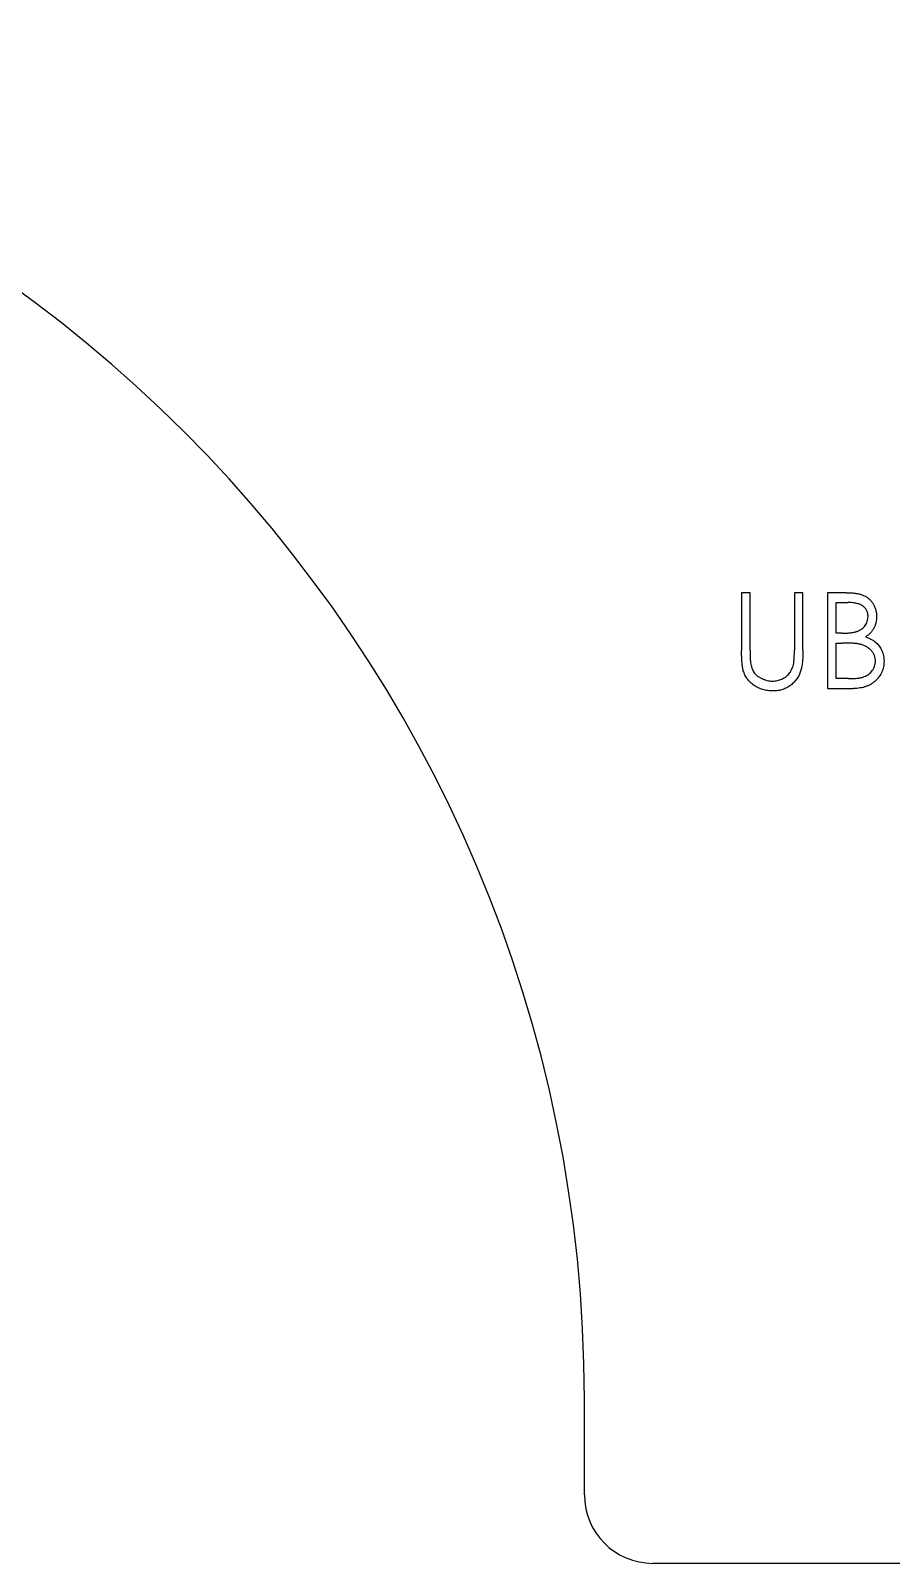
# Model space of a CAD drawing. Header units: millimetres. Extents: x -152 to 152, y -48 to 197.
# Drawn here: x -77.7 to -46.3, y -33 to 23 of the extents above; entities that cross this region are included whole.
import ezdxf

# ---------------------------------------------------------------- set-up
doc = ezdxf.new("R2010")
doc.units = ezdxf.units.MM

msp = doc.modelspace()

# ---------------------------------------------------------------- linework, layer by layer
at = {"color": 7, "linetype": 'Continuous', "lineweight": 25}
for p, q in [((-51.754, 2.465), (-51.754, 0.352)), ((-51.44, 2.465), (-51.754, 2.465)), ((-51.44, 0.368), (-51.44, 2.465)), ((-49.825, 2.465), (-49.825, 0.368)), ((-49.511, 2.465), (-49.825, 2.465)), ((-49.511, 0.352), (-49.511, 2.465)), ((-48.613, 2.465), (-48.613, -1.035)), ((-47.93, 2.465), (-48.613, 2.465)), ((-48.299, 2.106), (-47.873, 2.106)), ((-48.299, 0.985), (-48.299, 2.106)), ((-48.088, 0.985), (-48.299, 0.985)), ((-48.299, 0.626), (-48.091, 0.626)), ((-48.299, -0.676), (-48.299, 0.626)), ((-48.613, -1.035), (-47.667, -1.035)), ((-47.852, -0.676), (-48.299, -0.676)), ((-57.5, -30.5), (-57.5, -27)), ((149.5, -33), (-55, -33))]:
    msp.add_line(p, q, dxfattribs=at)
for centre, radius, start, end in [((-107.5, -27), 50, 0, 90), ((-55, -30.5), 2.5, 180, 270)]:
    msp.add_arc(centre, radius, start, end, dxfattribs=at)
for points, knots in [([(-47.93, 2.465), (-47.897, 2.465), (-47.832, 2.465), (-47.738, 2.46), (-47.65, 2.452), (-47.567, 2.441), (-47.491, 2.427), (-47.421, 2.41), (-47.356, 2.39), (-47.279, 2.359), (-47.191, 2.311), (-47.096, 2.241), (-47.014, 2.156), (-46.944, 2.059), (-46.888, 1.953), (-46.848, 1.84), (-46.822, 1.721), (-46.82, 1.639), (-46.818, 1.598)], [0, 0, 0, 0, 0.062594, 0.121323, 0.17668, 0.228365, 0.276868, 0.321879, 0.364099, 0.403356, 0.477968, 0.550535, 0.623584, 0.698175, 0.773354, 0.847281, 0.922818, 1, 1, 1, 1]), ([(-47.133, 1.592), (-47.133, 1.611), (-47.134, 1.649), (-47.143, 1.705), (-47.157, 1.757), (-47.175, 1.807), (-47.201, 1.852), (-47.232, 1.895), (-47.268, 1.934), (-47.31, 1.971), (-47.358, 2.003), (-47.412, 2.031), (-47.473, 2.054), (-47.541, 2.074), (-47.615, 2.088), (-47.695, 2.099), (-47.782, 2.105), (-47.842, 2.106), (-47.873, 2.106)], [0, 0, 0, 0, 0.057003, 0.111818, 0.164402, 0.21587, 0.266841, 0.317479, 0.369902, 0.4234, 0.479718, 0.539241, 0.602431, 0.67103, 0.744485, 0.823454, 0.90874, 1, 1, 1, 1]), ([(-48.088, 0.985), (-48.057, 0.985), (-47.998, 0.986), (-47.911, 0.988), (-47.831, 0.994), (-47.758, 1), (-47.69, 1.01), (-47.629, 1.022), (-47.574, 1.035), (-47.511, 1.057), (-47.439, 1.089), (-47.362, 1.138), (-47.294, 1.197), (-47.237, 1.265), (-47.19, 1.34), (-47.158, 1.42), (-47.136, 1.505), (-47.134, 1.562), (-47.133, 1.592)], [0, 0, 0, 0, 0.072301, 0.1397, 0.202289, 0.2606, 0.31319, 0.361739, 0.405706, 0.44554, 0.518832, 0.589778, 0.658867, 0.72843, 0.797283, 0.864815, 0.931364, 1, 1, 1, 1]), ([(-46.818, 1.598), (-46.82, 1.559), (-46.822, 1.484), (-46.842, 1.372), (-46.874, 1.267), (-46.919, 1.167), (-46.977, 1.075), (-47.046, 0.99), (-47.129, 0.916), (-47.191, 0.875), (-47.223, 0.854)], [0, 0, 0, 0, 0.130569, 0.256581, 0.380552, 0.503623, 0.625739, 0.747549, 0.871766, 1, 1, 1, 1]), ([(-47.436, 0.584), (-47.453, 0.588), (-47.49, 0.595), (-47.55, 0.603), (-47.619, 0.61), (-47.696, 0.615), (-47.783, 0.621), (-47.878, 0.623), (-47.982, 0.625), (-48.054, 0.626), (-48.091, 0.626)], [0, 0, 0, 0, 0.079306, 0.171953, 0.277057, 0.394731, 0.526177, 0.671345, 0.829285, 1, 1, 1, 1]), ([(-46.863, -0.041), (-46.864, -0.023), (-46.864, 0.014), (-46.872, 0.068), (-46.884, 0.12), (-46.9, 0.171), (-46.923, 0.219), (-46.949, 0.266), (-46.98, 0.311), (-47.028, 0.368), (-47.098, 0.434), (-47.198, 0.499), (-47.311, 0.551), (-47.394, 0.573), (-47.436, 0.584)], [0, 0, 0, 0, 0.060287, 0.119602, 0.177503, 0.235143, 0.292133, 0.350871, 0.410098, 0.470732, 0.594829, 0.722579, 0.856691, 1, 1, 1, 1]), ([(-47.223, 0.854), (-47.183, 0.838), (-47.107, 0.809), (-47.003, 0.757), (-46.912, 0.701), (-46.836, 0.64), (-46.771, 0.574), (-46.714, 0.502), (-46.665, 0.423), (-46.623, 0.339), (-46.591, 0.25), (-46.566, 0.156), (-46.552, 0.059), (-46.55, -0.008), (-46.549, -0.041)], [0, 0, 0, 0, 0.106057, 0.202914, 0.2903, 0.370223, 0.446384, 0.521397, 0.598291, 0.676142, 0.755529, 0.834887, 0.916646, 1, 1, 1, 1]), ([(-51.692, -0.386), (-51.697, -0.367), (-51.708, -0.327), (-51.72, -0.26), (-51.731, -0.183), (-51.74, -0.096), (-51.746, 0.001), (-51.751, 0.109), (-51.754, 0.227), (-51.754, 0.309), (-51.754, 0.352)], [0, 0, 0, 0, 0.0781299, 0.1694654, 0.2743353, 0.3921102, 0.5236873, 0.6683654, 0.8271319, 1, 1, 1, 1]), ([(-51.44, 0.368), (-51.44, 0.339), (-51.44, 0.282), (-51.44, 0.202), (-51.438, 0.131), (-51.437, 0.068), (-51.435, 0.015), (-51.433, -0.031), (-51.43, -0.067), (-51.428, -0.088), (-51.426, -0.097)], [0, 0, 0, 0, 0.191079, 0.362605, 0.516099, 0.650038, 0.765977, 0.862374, 0.940842, 1, 1, 1, 1]), ([(-49.511, 0.352), (-49.511, 0.313), (-49.512, 0.239), (-49.516, 0.13), (-49.523, 0.027), (-49.532, -0.071), (-49.545, -0.163), (-49.56, -0.25), (-49.578, -0.33), (-49.599, -0.406), (-49.623, -0.479), (-49.655, -0.547), (-49.69, -0.614), (-49.732, -0.678), (-49.779, -0.74), (-49.833, -0.8), (-49.891, -0.857), (-49.954, -0.911), (-50.022, -0.961), (-50.094, -1.005), (-50.169, -1.042), (-50.248, -1.072), (-50.331, -1.095), (-50.417, -1.112), (-50.506, -1.122), (-50.567, -1.124), (-50.598, -1.124)], [0, 0, 0, 0, 0.054858, 0.107059, 0.156978, 0.203992, 0.248492, 0.290483, 0.330489, 0.367886, 0.403858, 0.440009, 0.476295, 0.512792, 0.550485, 0.588381, 0.627645, 0.667979, 0.708433, 0.748602, 0.789088, 0.829461, 0.870371, 0.912214, 0.955547, 1, 1, 1, 1]), ([(-49.861, -0.175), (-49.858, -0.163), (-49.851, -0.135), (-49.845, -0.089), (-49.838, -0.034), (-49.834, 0.03), (-49.829, 0.102), (-49.827, 0.183), (-49.825, 0.273), (-49.825, 0.336), (-49.825, 0.368)], [0, 0, 0, 0, 0.069835, 0.155621, 0.257802, 0.373811, 0.506402, 0.655564, 0.820079, 1, 1, 1, 1]), ([(-50.598, -1.124), (-50.632, -1.124), (-50.698, -1.122), (-50.795, -1.113), (-50.889, -1.097), (-50.979, -1.075), (-51.065, -1.046), (-51.148, -1.012), (-51.226, -0.97), (-51.301, -0.924), (-51.371, -0.871), (-51.435, -0.814), (-51.494, -0.753), (-51.546, -0.688), (-51.592, -0.618), (-51.631, -0.545), (-51.665, -0.467), (-51.683, -0.413), (-51.692, -0.386)], [0, 0, 0, 0, 0.0711745, 0.1396441, 0.2063172, 0.2713732, 0.3354181, 0.3980763, 0.4606079, 0.5229695, 0.5847157, 0.6448949, 0.7042906, 0.7629982, 0.8210874, 0.8801039, 0.9393885, 1, 1, 1, 1]), ([(-51.426, -0.097), (-51.421, -0.13), (-51.411, -0.194), (-51.385, -0.285), (-51.35, -0.367), (-51.307, -0.442), (-51.251, -0.509), (-51.184, -0.571), (-51.103, -0.625), (-51.013, -0.674), (-50.915, -0.714), (-50.816, -0.744), (-50.716, -0.762), (-50.649, -0.764), (-50.616, -0.765)], [0, 0, 0, 0, 0.086315, 0.167766, 0.244433, 0.318135, 0.391884, 0.470068, 0.553904, 0.644339, 0.736875, 0.826168, 0.913679, 1, 1, 1, 1]), ([(-50.616, -0.765), (-50.587, -0.764), (-50.53, -0.762), (-50.446, -0.749), (-50.363, -0.725), (-50.283, -0.694), (-50.207, -0.653), (-50.137, -0.606), (-50.074, -0.551), (-50.016, -0.49), (-49.966, -0.421), (-49.923, -0.346), (-49.887, -0.263), (-49.87, -0.205), (-49.861, -0.175)], [0, 0, 0, 0, 0.082891, 0.165303, 0.247762, 0.331528, 0.41528, 0.496366, 0.577151, 0.657783, 0.739322, 0.823793, 0.909476, 1, 1, 1, 1]), ([(-47.852, -0.676), (-47.82, -0.675), (-47.758, -0.674), (-47.669, -0.672), (-47.587, -0.667), (-47.511, -0.658), (-47.441, -0.649), (-47.379, -0.636), (-47.322, -0.621), (-47.257, -0.599), (-47.183, -0.564), (-47.104, -0.512), (-47.034, -0.45), (-46.974, -0.378), (-46.925, -0.299), (-46.889, -0.216), (-46.867, -0.13), (-46.865, -0.071), (-46.863, -0.041)], [0, 0, 0, 0, 0.072502, 0.139739, 0.201795, 0.259822, 0.312206, 0.360773, 0.40454, 0.443698, 0.516841, 0.587874, 0.657965, 0.728969, 0.799308, 0.866636, 0.933116, 1, 1, 1, 1]), ([(-46.549, -0.041), (-46.55, -0.075), (-46.552, -0.142), (-46.566, -0.241), (-46.59, -0.336), (-46.623, -0.426), (-46.667, -0.513), (-46.719, -0.596), (-46.782, -0.674), (-46.852, -0.748), (-46.931, -0.815), (-47.017, -0.874), (-47.109, -0.923), (-47.208, -0.965), (-47.314, -0.996), (-47.426, -1.018), (-47.544, -1.033), (-47.625, -1.034), (-47.667, -1.035)], [0, 0, 0, 0, 0.0611603, 0.1203346, 0.1781803, 0.2352351, 0.292683, 0.3511862, 0.4104566, 0.4717199, 0.5337612, 0.595739, 0.6578875, 0.7212952, 0.7868225, 0.8546862, 0.925478, 1, 1, 1, 1])]:
    msp.add_open_spline(points, degree=3, knots=knots, dxfattribs=at)

doc.saveas('drawing.dxf')
